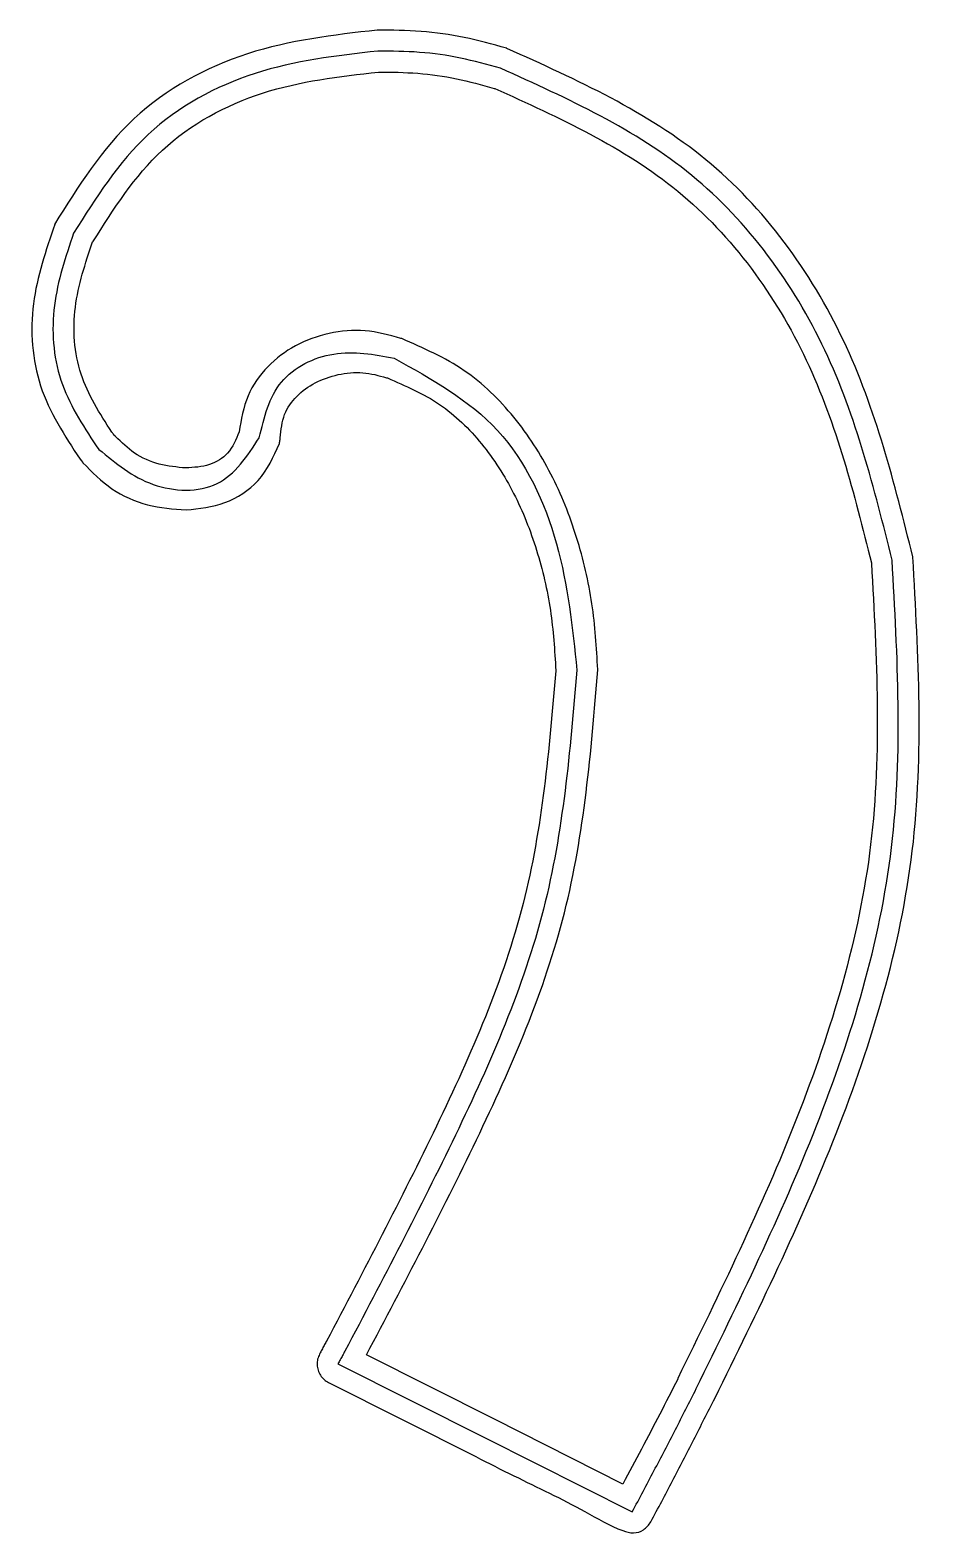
# Model space of a CAD drawing. Extents: x -1 to 613, y 259 to 1291.
import ezdxf

# ---------------------------------------------------------------- set-up
doc = ezdxf.new("R2010")
doc.units = 0
doc.layers.get('0').update_dxf_attribs({"linetype": 'CONTINUOUS'})

msp = doc.modelspace()

# ---------------------------------------------------------------- linework, layer by layer
at = {"color": 7}
for p, q in [((237.453144, 1290.671509), (237.454424, 1290.670549)), ((326.453144, 1278.071508), (326.453144, 1278.271508)), ((238.254424, 1261.870547), (238.254424, 1261.870547)), ((15.854409, 1157.270536), (16.054089, 1157.270536)), ((33.65377, 995.870848), (35.05377, 994.070848)), ((317.854424, 337.0708), (230.054424, 381.2708)), ((204.053456, 362.27176), (305.053464, 311.47176)), ((469.053472, 351.47176), (469.253152, 351.47176)), ((406.054432, 292.6708), (317.854424, 337.0708))]:
    msp.add_line(p, q, dxfattribs=at)
at = {"color": 5}
for p, q in [((237.854421, 1276.270546), (237.854421, 1276.270546)), ((44.454408, 1005.270529), (46.454409, 1002.870529)), ((210.454419, 375.07049), (311.454425, 324.270487)), ((311.454425, 324.270487), (412.454431, 273.470484))]:
    msp.add_line(p, q, dxfattribs=at)
at = {"color": 7}
for points, knots in [([(237.454424, 1290.670549), (207.394301, 1287.202964), (147.532786, 1280.297639), (64.637612, 1234.94473), (32.192976, 1183.285331), (15.854409, 1157.270536)], [0, 0, 0, 0, 90.447967, 180.117439, 271.08133, 271.08133, 271.08133, 271.08133]), ([(326.053144, 1278.271508), (316.486218, 1280.915174), (297.283584, 1286.221512), (267.517211, 1290.375031), (247.487226, 1290.572557), (237.453144, 1290.671509)], [0, 0, 0, 0, 29.757075, 59.728093, 89.813588, 89.813588, 89.813588, 89.813588]), ([(326.453144, 1278.271508), (326.409347, 1278.277178), (326.319316, 1278.288834), (326.186987, 1278.254702), (326.096942, 1278.266009), (326.053144, 1278.271508)], [0, 0, 0, 0, 0.131449, 0.270215, 0.401635, 0.401635, 0.401635, 0.401635]), ([(605.05316, 929.071488), (592.416604, 979.68501), (567.14368, 1080.911294), (470.815496, 1212.944327), (374.619456, 1256.341908), (326.453144, 1278.071508)], [0, 0, 0, 0, 155.969605, 311.936868, 468.34766, 468.34766, 468.34766, 468.34766]), ([(42.25473, 1145.269896), (56.510968, 1167.822292), (85.040355, 1212.953837), (158.235264, 1252.687195), (211.388011, 1258.787239), (238.254424, 1261.870547)], [0, 0, 0, 0, 79.005927, 158.105579, 238.950779, 238.950779, 238.950779, 238.950779]), ([(238.254424, 1261.870547), (247.272299, 1261.779317), (265.244492, 1261.597501), (291.920103, 1257.829878), (309.100898, 1253.050152), (317.654424, 1250.670546)], [0, 0, 0, 0, 27.038011, 53.885465, 80.503434, 80.503434, 80.503434, 80.503434]), ([(317.654424, 1250.670546), (317.698867, 1250.670053), (317.787754, 1250.669065), (317.921094, 1250.669065), (318.009981, 1250.670053), (318.054424, 1250.670546)], [0, 0, 0, 0, 0.133338, 0.266674, 0.400011, 0.400011, 0.400011, 0.400011]), ([(318.054424, 1250.670546), (362.417377, 1230.528852), (451.555829, 1190.058159), (541.049644, 1066.998072), (564.767291, 972.321755), (576.65444, 924.870528)], [0, 0, 0, 0, 144.234042, 289.809368, 436.081781, 436.081781, 436.081781, 436.081781]), ([(16.054089, 1157.270536), (9.971158, 1139.405826), (-2.20856, 1103.635714), (1.876983, 1044.400548), (22.883749, 1012.248857), (33.45409, 996.070528)], [0, 0, 0, 0, 56.381933, 112.89229, 170.127776, 170.127776, 170.127776, 170.127776]), ([(55.255051, 1014.669888), (47.024068, 1027.482774), (30.396863, 1053.365767), (27.250184, 1101.241251), (37.106968, 1130.554642), (42.05505, 1145.269896)], [0, 0, 0, 0, 45.123301, 91.152459, 137.550895, 137.550895, 137.550895, 137.550895]), ([(42.05505, 1145.269896), (42.077237, 1145.269773), (42.12161, 1145.269527), (42.188171, 1145.269527), (42.232544, 1145.269773), (42.25473, 1145.269896)], [0, 0, 0, 0, 0.066561, 0.133121, 0.199681, 0.199681, 0.199681, 0.199681]), ([(253.654744, 1079.070216), (245.533299, 1081.302063), (229.384464, 1085.739909), (204.187049, 1083.35407), (180.947299, 1075.110873), (161.386474, 1060.376995), (146.832894, 1039.829811), (144.071103, 1023.331347), (142.654736, 1014.870208)], [0, 0, 0, 0, 25.084228, 49.877958, 74.514551, 98.221828, 122.393424, 147.839604, 147.839604, 147.839604, 147.839604]), ([(254.254424, 1078.870536), (254.188193, 1078.894073), (254.055726, 1078.941148), (253.853653, 1079.001073), (253.721001, 1079.047184), (253.654744, 1079.070216)], [0, 0, 0, 0, 0.210831, 0.421679, 0.632096, 0.632096, 0.632096, 0.632096]), ([(388.854432, 851.67052), (387.928906, 866.791074), (386.051123, 897.468886), (375.359444, 942.781481), (358.081712, 986.475383), (332.567183, 1025.919448), (298.304375, 1059.616276), (269.097957, 1072.382419), (254.254424, 1078.870536)], [0, 0, 0, 0, 45.379435, 92.069498, 139.021719, 185.626287, 232.298082, 280.531726, 280.531726, 280.531726, 280.531726]), ([(170.853456, 1010.870848), (171.398532, 1016.33861), (172.44613, 1026.847259), (181.800736, 1040.080682), (194.825163, 1049.304687), (210.479759, 1054.824522), (227.522678, 1056.480121), (238.442709, 1053.531744), (243.853464, 1052.070856)], [0, 0, 0, 0, 16.231382, 31.195558, 46.837968, 63.530344, 80.530911, 97.227461, 97.227461, 97.227461, 97.227461]), ([(243.853464, 1052.070856), (243.919701, 1052.047501), (244.052174, 1052.000791), (244.252096, 1051.934222), (244.386128, 1051.892191), (244.453144, 1051.871176)], [0, 0, 0, 0, 0.210701, 0.421395, 0.632096, 0.632096, 0.632096, 0.632096]), ([(244.453144, 1051.871176), (256.847313, 1046.516785), (281.395579, 1035.911715), (310.436309, 1007.229726), (332.472619, 972.863867), (347.772304, 933.903397), (357.426554, 892.864191), (359.184515, 864.892448), (360.053152, 851.07116)], [0, 0, 0, 0, 40.190017, 79.601564, 120.123196, 162.070157, 204.543999, 246.029819, 246.029819, 246.029819, 246.029819]), ([(57.854732, 1011.670208), (57.810953, 1011.715316), (57.723395, 1011.805531), (57.590577, 1011.939371), (57.302185, 1012.210825), (56.805929, 1012.886726), (56.105188, 1013.655461), (55.623586, 1014.301495), (55.388602, 1014.537205), (55.322155, 1014.603872), (55.277419, 1014.647883), (55.255051, 1014.669888)], [0, 0, 0, 0, 0.188574, 0.377144, 0.565718, 1.37567, 2.879866, 3.689818, 3.78395, 3.878081, 3.972212, 3.972212, 3.972212, 3.972212]), ([(106.054736, 990.070208), (99.919543, 990.650151), (87.584449, 991.816155), (70.522843, 999.203706), (61.962897, 1007.627423), (57.854732, 1011.670208)], [0, 0, 0, 0, 18.436213, 37.066871, 54.259503, 54.259503, 54.259503, 54.259503]), ([(142.654736, 1014.870208), (140.54688, 1009.623726), (136.564824, 999.712334), (121.991905, 991.051669), (111.559051, 990.409181), (106.054736, 990.070208)], [0, 0, 0, 0, 16.551379, 31.268037, 47.703969, 47.703969, 47.703969, 47.703969]), ([(106.253776, 961.270848), (115.258986, 962.289972), (133.39443, 964.342369), (158.334497, 980.24588), (166.193415, 997.800923), (170.253776, 1006.870848)], [0, 0, 0, 0, 27.027623, 54.430488, 83.722003, 83.722003, 83.722003, 83.722003]), ([(170.253776, 1006.870848), (170.370419, 1007.306622), (170.603577, 1008.177691), (170.804648, 1009.51888), (170.837181, 1010.420027), (170.853456, 1010.870848)], [0, 0, 0, 0, 1.352703, 2.703921, 4.056623, 4.056623, 4.056623, 4.056623]), ([(33.45409, 996.070528), (33.475886, 996.047662), (33.519208, 996.002212), (33.589447, 995.939382), (33.632285, 995.89374), (33.65377, 995.870848)], [0, 0, 0, 0, 0.094739, 0.188302, 0.282446, 0.282446, 0.282446, 0.282446]), ([(35.05377, 994.070848), (35.095715, 994.023857), (35.179558, 993.929927), (35.327067, 993.811157), (35.4115, 993.717658), (35.45377, 993.670848)], [0, 0, 0, 0, 0.188676, 0.377143, 0.566097, 0.566097, 0.566097, 0.566097]), ([(35.45377, 993.670848), (41.733525, 987.252415), (54.291974, 974.416632), (79.516574, 963.376983), (97.34685, 961.972462), (106.253776, 961.270848)], [0, 0, 0, 0, 26.762429, 53.520336, 80.22899, 80.22899, 80.22899, 80.22899]), ([(469.253152, 351.47176), (498.604823, 411.243602), (557.447435, 531.070893), (616.493547, 726.443465), (608.870522, 861.326684), (605.05316, 928.871808)], [0, 0, 0, 0, 199.975016, 400.898883, 602.440479, 602.440479, 602.440479, 602.440479]), ([(605.05316, 928.871808), (605.052224, 928.89381), (605.050327, 928.938397), (605.055993, 929.004899), (605.054096, 929.049486), (605.05316, 929.071488)], [0, 0, 0, 0, 0.066006, 0.133764, 0.19977, 0.19977, 0.19977, 0.19977]), ([(576.65444, 924.670848), (580.220504, 859.977483), (587.386232, 729.981232), (529.824224, 540.643018), (472.447433, 423.736963), (443.654432, 365.0708)], [0, 0, 0, 0, 193.021998, 387.862594, 584.129266, 584.129266, 584.129266, 584.129266]), ([(576.65444, 924.870528), (576.654317, 924.848341), (576.654071, 924.803968), (576.654071, 924.737408), (576.654317, 924.693035), (576.65444, 924.670848)], [0, 0, 0, 0, 0.066561, 0.133121, 0.199681, 0.199681, 0.199681, 0.199681]), ([(360.053152, 850.87148), (355.406309, 796.902718), (346.039916, 688.120781), (279.300351, 536.572766), (228.293362, 439.478732), (202.653136, 390.67144)], [0, 0, 0, 0, 161.423739, 325.37317, 491.090042, 491.090042, 491.090042, 491.090042]), ([(230.054424, 381.2708), (255.762882, 430.046464), (307.422414, 528.058094), (374.997663, 682.984045), (384.226735, 795.201885), (388.854432, 851.47084)], [0, 0, 0, 0, 165.716326, 332.996544, 501.233732, 501.233732, 501.233732, 501.233732]), ([(360.053152, 851.07116), (360.053388, 851.04902), (360.053862, 851.004456), (360.052444, 850.9379), (360.052917, 850.893477), (360.053152, 850.87148)], [0, 0, 0, 0, 0.066419, 0.133694, 0.199686, 0.199686, 0.199686, 0.199686]), ([(388.854432, 851.47084), (388.854555, 851.493027), (388.854801, 851.5374), (388.854801, 851.60396), (388.854555, 851.648333), (388.854432, 851.67052)], [0, 0, 0, 0, 0.066561, 0.133121, 0.199681, 0.199681, 0.199681, 0.199681]), ([(197.853456, 381.87176), (197.341791, 380.699273), (196.322794, 378.364228), (196.02414, 374.505779), (196.673232, 370.717812), (198.320708, 367.245659), (200.78405, 364.260903), (202.960569, 362.936684), (204.053456, 362.27176)], [0, 0, 0, 0, 3.815034, 7.597764, 11.412797, 15.227831, 19.010561, 22.825595, 22.825595, 22.825595, 22.825595]), ([(202.453456, 390.47176), (201.960827, 389.55418), (200.95518, 387.681041), (199.426717, 384.811769), (198.38423, 382.863636), (197.853456, 381.87176)], [0, 0, 0, 0, 3.124375, 6.378067, 9.752951, 9.752951, 9.752951, 9.752951]), ([(202.653136, 390.67144), (202.634531, 390.647023), (202.59565, 390.595997), (202.512489, 390.547001), (202.472656, 390.496231), (202.453456, 390.47176)], [0, 0, 0, 0, 0.091355, 0.190914, 0.283553, 0.283553, 0.283553, 0.283553]), ([(443.654432, 364.6708), (439.591682, 356.661707), (431.442126, 340.596097), (418.782768, 316.660819), (410.301647, 300.675835), (406.054432, 292.6708)], [0, 0, 0, 0, 26.941355, 54.042238, 81.228319, 81.228319, 81.228319, 81.228319]), ([(443.654432, 365.0708), (443.653938, 365.026357), (443.652951, 364.93747), (443.652951, 364.80413), (443.653938, 364.715243), (443.654432, 364.6708)], [0, 0, 0, 0, 0.133338, 0.266674, 0.400011, 0.400011, 0.400011, 0.400011]), ([(425.253472, 266.67176), (430.220263, 276.062101), (440.148464, 294.832611), (454.757983, 323.095992), (464.292891, 342.022266), (469.053472, 351.47176)], [0, 0, 0, 0, 31.868821, 63.703123, 95.445771, 95.445771, 95.445771, 95.445771]), ([(305.053464, 311.47176), (313.761617, 307.044962), (338.642054, 294.396969), (372.899895, 278.53467), (398.861979, 262.73659), (413.164295, 258.372933), (420.742029, 260.71133), (423.735041, 264.665639), (425.253472, 266.67176)], [0, 0, 0, 0, 29.310795, 83.745128, 113.055923, 120.469001, 127.668006, 135.081085, 135.081085, 135.081085, 135.081085])]:
    msp.add_open_spline(points, degree=3, knots=knots, dxfattribs=at)
at = {"color": 5}
for points, knots in [([(237.854421, 1276.270546), (209.391127, 1272.99515), (152.883964, 1266.492621), (74.838722, 1223.94975), (44.351859, 1175.554111), (29.054408, 1151.270539)], [0, 0, 0, 0, 85.646583, 170.031107, 255.015843, 255.015843, 255.015843, 255.015843]), ([(322.054426, 1264.470546), (312.974227, 1266.990551), (294.741249, 1272.050704), (266.449562, 1275.993683), (247.403194, 1276.178093), (237.854421, 1276.270546)], [0, 0, 0, 0, 28.251255, 56.728333, 85.358857, 85.358857, 85.358857, 85.358857]), ([(590.854443, 926.870525), (578.593188, 975.940866), (554.099109, 1073.967772), (461.125239, 1201.625165), (368.365156, 1243.542966), (322.054426, 1264.470546)], [0, 0, 0, 0, 151.23188, 302.113108, 452.544051, 452.544051, 452.544051, 452.544051]), ([(29.054408, 1151.270539), (23.535649, 1134.966437), (12.511223, 1102.396909), (16.158592, 1048.791627), (35.027505, 1019.769818), (44.454408, 1005.270529)], [0, 0, 0, 0, 51.432732, 102.74346, 153.972105, 153.972105, 153.972105, 153.972105]), ([(156.454415, 1010.87053), (159.802504, 1024.763259), (166.460031, 1052.388347), (207.967486, 1073.073451), (235.253012, 1068.02441), (249.054421, 1065.470533)], [0, 0, 0, 0, 41.118641, 81.762631, 123.363012, 123.363012, 123.363012, 123.363012]), ([(249.054421, 1065.470533), (274.848658, 1051.127393), (326.784239, 1022.248099), (365.491454, 938.469905), (371.465443, 880.349897), (374.454429, 851.27052)], [0, 0, 0, 0, 86.570109, 174.305177, 262.1573, 262.1573, 262.1573, 262.1573]), ([(46.454409, 1002.870529), (57.908444, 993.368344), (80.690669, 974.468375), (131.415474, 972.484327), (148.180061, 998.185447), (156.454415, 1010.87053)], [0, 0, 0, 0, 44.339994, 88.19282, 130.930611, 130.930611, 130.930611, 130.930611]), ([(456.454434, 358.270489), (485.532348, 417.499452), (543.653148, 535.886031), (601.969091, 728.276754), (594.555574, 860.739634), (590.854443, 926.870525)], [0, 0, 0, 0, 198.15542, 396.072139, 593.388836, 593.388836, 593.388836, 593.388836]), ([(374.454429, 851.27052), (369.774446, 795.871015), (360.39181, 684.80365), (292.661727, 530.903647), (241.058154, 432.88401), (215.254419, 383.870491)], [0, 0, 0, 0, 165.664613, 332.131708, 498.623947, 498.623947, 498.623947, 498.623947]), ([(215.254419, 383.870491), (214.724612, 382.892933), (213.662931, 380.934003), (212.045303, 378.010302), (210.984234, 376.049541), (210.454419, 375.07049)], [0, 0, 0, 0, 3.335675, 6.68437, 10.023995, 10.023995, 10.023995, 10.023995]), ([(412.454431, 273.470484), (417.442893, 282.877777), (427.407698, 301.669512), (442.132484, 329.907664), (451.687461, 348.830096), (456.454434, 358.270489)], [0, 0, 0, 0, 31.944312, 63.811026, 95.537778, 95.537778, 95.537778, 95.537778])]:
    msp.add_open_spline(points, degree=3, knots=knots, dxfattribs=at)

doc.saveas('drawing.dxf')
